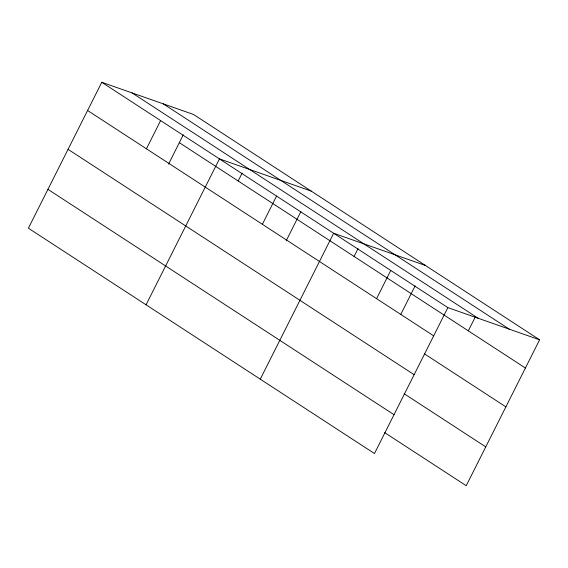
<?xml version="1.0" encoding="UTF-8"?>
<svg xmlns="http://www.w3.org/2000/svg" width="568" height="568" viewBox="0 0 568 568"><rect width="100%" height="100%" fill="white"/><g stroke="black" fill="none" stroke-linecap="round" stroke-linejoin="round"><path stroke-width="0.85" d="M539.6 339.813L193.518 114.466L101.778 82.282L28.4 228.187L374.482 453.534L447.868 307.629L539.6 339.813L466.221 485.718L384.642 432.603M146.43 148.802L160.616 120.586M168.561 164.074L183.265 134.836M146.068 304.803L219.454 158.898L311.186 191.082M238.162 180.986L242.103 173.148M262.366 224.296L276.552 196.081M286.229 240.697L300.933 211.459M260.279 379.168L333.657 233.263L425.389 265.448M354.098 256.48L358.039 248.642M376.577 298.661L390.763 270.446M400.838 314.267L415.144 285.825M468.309 330.846L475.402 316.738M163.243 103.845L509.326 329.199M132.053 92.903L478.135 318.25M101.778 82.282L447.868 307.629M179.325 142.674L525.414 368.029M87.593 110.49L433.675 335.844M424.303 353.75L505.875 406.865M68.061 149.327L414.143 374.681M404.175 393.766L485.754 446.881M47.932 189.343L394.022 414.697"/></g></svg>
